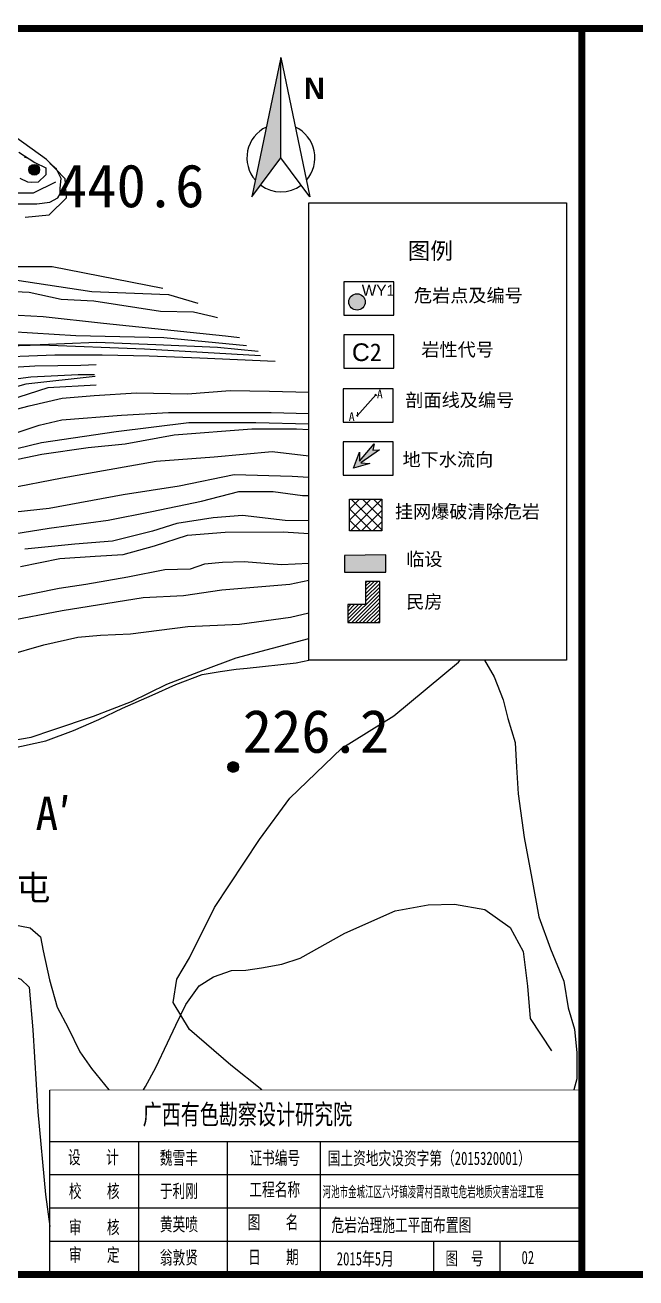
# Model space of a CAD drawing. Header units: millimetres. Extents: x 14677 to 18404, y 11255 to 11716.
# Drawn here: x 15786.3 to 15932.9, y 11255.1 to 11555.8 of the extents above; entities that cross this region are included whole.
import ezdxf

# ---------------------------------------------------------------- set-up
doc = ezdxf.new("R2010")
doc.units = ezdxf.units.MM
for name, color, linetype in [('GiCAD_BoSu', 7, 'Continuous'), ('GICAD_POUMIAN', 7, 'Continuous'), ('GICAD_WXP', 4, 'Continuous'), ('危岩点', 1, 'Continuous')]:
    doc.layers.add(name, color=color, linetype=linetype)
doc.styles.get("Standard").update_dxf_attribs({"font": 'SIMSUN.TTF'})
doc.styles.add('宋', font='SIMSUN.TTF')

msp = doc.modelspace()

# ---------------------------------------------------------------- hatches: boundary and pattern name
h = msp.add_hatch(color=256)
h.paths.add_polyline_path([(15847.685, 11548.083), (15840.732, 11514.583), (15847.685, 11523.981), (15854.639, 11514.583)])
h.paths.add_polyline_path([(15847.685, 11548.083), (15840.732, 11514.583), (15847.685, 11523.981)], flags=17)
h.paths.add_polyline_path([(15847.685, 11523.981), (15847.685, 11548.083), (15854.639, 11514.583)], flags=17)
for color, points in [(256, [(15847.685, 11548.083), (15840.732, 11514.583), (15847.685, 11523.981)]), (0, [(15789.799, 11521.118, 1), (15787.214, 11521.118, 1)]), (0, [(15866.522, 11451.149), (15866.55, 11453.328), (15865.072, 11449.49), (15869.033, 11450.598), (15866.861, 11450.776), (15871.38, 11453.893), (15869.772, 11453.764), (15870.052, 11455.352)]), (256, [(15872.884, 11428.68), (15862.907, 11428.489), (15862.983, 11424.537), (15872.9, 11424.546)]), (0, [(15837.541, 11377.747, 1), (15834.956, 11377.747, 1)])]:
    msp.add_hatch(color=color).paths.add_polyline_path(points)
h = msp.add_hatch()
h.set_pattern_fill('ANSI37', color=256, scale=1.2, style=0)
h.set_pattern_definition([(45, (-7525.761, -5697.3254), (-1.34703842, 1.34703842), []), (135, (-7525.761, -5697.3254), (-1.34703842, -1.34703842), [])])
h.paths.add_polyline_path([(15871.926, 11442.065), (15864.178, 11442.065), (15864.178, 11434.466), (15871.926, 11434.466)])
at = {"layer": '危岩点'}
h = msp.add_hatch(color=1, dxfattribs=at)
edge = h.paths.add_edge_path()
edge.add_arc((15865.959, 11489.384), 1.975, 0, 360)

# ---------------------------------------------------------------- linework, layer by layer
for p, q in [((15847.685, 11548.083), (15840.732, 11514.583)), ((15847.685, 11523.981), (15847.685, 11548.083)), ((15847.685, 11548.083), (15854.639, 11514.583)), ((15840.732, 11514.583), (15847.685, 11523.981)), ((15854.639, 11514.583), (15847.685, 11523.981)), ((15868.009, 11422.045), (15868.27, 11422.306)), ((15868.009, 11421.147), (15869.168, 11422.306)), ((15868.009, 11420.249), (15870.066, 11422.306)), ((15868.009, 11419.351), (15870.964, 11422.306)), ((15868.009, 11418.453), (15871.391, 11421.835)), ((15863.773, 11412.42), (15871.391, 11420.039)), ((15864.671, 11412.42), (15871.391, 11419.141)), ((15868.009, 11417.555), (15871.391, 11420.937)), ((15863.749, 11415.989), (15864.482, 11416.722)), ((15863.749, 11415.091), (15865.38, 11416.722)), ((15863.749, 11414.193), (15866.278, 11416.722)), ((15863.749, 11413.295), (15867.176, 11416.722)), ((15865.569, 11412.42), (15871.391, 11418.243)), ((15866.467, 11412.42), (15871.391, 11417.345)), ((15867.365, 11412.42), (15871.391, 11416.447)), ((15868.263, 11412.42), (15871.391, 11415.549)), ((15869.161, 11412.42), (15871.391, 11414.651)), ((15870.059, 11412.42), (15871.391, 11413.753)), ((15870.957, 11412.42), (15871.391, 11412.855))]:
    msp.add_line(p, q)
at = {"color": 0}
for p, q in [((15792.221, 11287.891), (15919.917, 11287.891)), ((15792.221, 11279.91), (15919.917, 11279.91)), ((15792.221, 11271.929), (15919.917, 11271.929)), ((15792.221, 11271.929), (15834.786, 11271.929)), ((15792.221, 11263.948), (15919.917, 11263.948)), ((15792.221, 11255.967), (15919.917, 11255.967))]:
    msp.add_line(p, q, dxfattribs=at)
for points in [[(15786.298, 11509.744), (15792.056, 11510.32), (15796.28, 11514.347), (15795.896, 11518.95), (15791.481, 11523.553), (15783.994, 11528.924)], [(15784.837, 11525.31), (15788.615, 11522.883), (15791.314, 11521.535), (15791.314, 11519.917), (15789.425, 11518.165), (15787.94, 11518.03), (15786.996, 11518.165), (15785.107, 11518.974)], [(15786.186, 11524.096), (15786.996, 11523.962)], [(15783.892, 11512.907), (15789.155, 11512.907), (15792.258, 11513.311), (15794.147, 11514.39), (15794.687, 11515.334), (15794.687, 11516.682), (15794.957, 11518.974), (15793.877, 11521.265), (15792.258, 11522.613)], [(15793.607, 11518.165), (15788.21, 11515.468), (15783.083, 11515.468)], [(15819.346, 11492.569), (15792.772, 11497.769), (15769.761, 11497.769), (15745.653, 11498.317), (15718.258, 11496.948), (15696.342, 11496.127), (15678.809, 11493.39), (15669.768, 11486.547), (15663.741, 11481.073), (15650.866, 11472.862), (15637.168, 11466.019), (15621.279, 11460.818), (15608.129, 11458.355), (15599.089, 11454.797), (15587.857, 11454.797), (15582.926, 11454.523)], [(15781.19, 11495.059), (15802.351, 11491.888), (15820.69, 11491.183), (15827.744, 11489.069)], [(15778.963, 11492.132), (15787.31, 11491.722), (15794.972, 11490.082), (15802.772, 11489.672), (15818.778, 11487.19), (15826.731, 11487.018), (15831.227, 11485.981), (15832.437, 11485.636)], [(15778.711, 11486.567), (15790.674, 11485.89), (15805.121, 11484.311), (15834.368, 11481.246), (15837.776, 11480.846)], [(15839.453, 11478.813), (15819.636, 11480.793), (15798.498, 11481.233), (15777.581, 11482.553), (15759.525, 11481.893), (15743.892, 11481.013), (15728.039, 11479.033), (15710.204, 11476.173), (15690.387, 11471.773), (15678.277, 11467.813), (15642.904, 11453.98), (15627.88, 11449.811), (15612.02, 11446.197), (15596.717, 11442.861), (15586.144, 11441.193), (15573.067, 11442.861), (15565.277, 11442.861), (15559.434, 11443.695), (15551.643, 11447.309), (15543.296, 11450.922), (15535.784, 11455.092), (15528.828, 11461.486), (15526.324, 11464.266)], [(15842.788, 11476.439), (15814.92, 11478.041), (15790.06, 11479.043), (15758.984, 11478.041), (15745.752, 11476.038), (15727.307, 11473.434), (15708.662, 11470.43), (15684.71, 11464.372), (15669.002, 11460.322), (15657.902, 11455.57), (15640.094, 11449.521), (15629.766, 11447.386), (15611.268, 11444.01), (15594.617, 11440.413), (15583.366, 11438.614), (15572.114, 11439.064), (15562.889, 11440.413), (15555.913, 11441.762), (15540.386, 11449.631), (15533.861, 11454.577), (15526.435, 11460.872)], [(15774.191, 11479.245), (15788.015, 11479.088), (15803.513, 11479.75), (15817.664, 11479.195), (15832.51, 11478.502), (15842.221, 11477.531)], [(15846.318, 11475.124), (15828.224, 11475.882), (15816.076, 11476.388), (15804.815, 11476.641), (15793.426, 11476.641), (15776.619, 11475.998)], [(15525.685, 11454.021), (15535.241, 11448.536), (15545.813, 11441.427), (15558.418, 11435.942), (15570.82, 11432.896), (15584.848, 11433.302), (15599.892, 11435.13), (15611.888, 11438.177), (15622.663, 11439.802), (15636.894, 11442.239), (15652.142, 11447.521), (15664.138, 11451.38), (15689.147, 11459.108), (15699.44, 11462.356), (15708.288, 11464.521), (15714.247, 11465.603), (15720.567, 11466.866), (15729.596, 11467.588), (15738.625, 11468.671), (15764.571, 11472.409), (15775.478, 11473.21), (15788.63, 11474.011), (15799.697, 11474.171), (15803.386, 11474.332)], [(15525.878, 11449.251), (15534.893, 11442.536), (15548.99, 11435.822), (15568.824, 11429.435), (15586.69, 11428.944), (15601.934, 11430.745), (15617.014, 11433.202), (15632.331, 11435.222), (15654.286, 11442.259), (15672.514, 11447.018), (15692.812, 11453.02), (15705.291, 11458.361), (15723.457, 11461.795), (15736.386, 11464.574), (15762.094, 11467.451), (15775.467, 11469.774), (15787.678, 11471.372), (15799.016, 11471.953), (15802.941, 11471.953)], [(15803.086, 11471.517), (15786.515, 11469.629), (15777.502, 11467.16)], [(15803.394, 11469.39), (15791.772, 11468.745), (15780.043, 11464.982), (15767.345, 11461.111), (15757.552, 11458.961), (15744.064, 11456.484), (15730.522, 11452.618), (15714.078, 11447.786), (15697.827, 11443.533), (15685.059, 11438.894), (15666.545, 11432.326), (15652.971, 11428.893), (15632.866, 11425.459), (15620.838, 11423.055), (15606.232, 11422.54), (15581.862, 11423.186), (15567.742, 11424.271), (15556.201, 11426.17), (15546.29, 11430.104), (15532.17, 11436.479), (15526.739, 11439.599)], [(15781.558, 11462.907), (15787.284, 11464.467), (15795.221, 11466.287), (15802.898, 11466.938), (15813.047, 11467.588), (15825.278, 11467.328), (15835.542, 11468.163), (15844.966, 11468.001), (15854.382, 11467.762)], [(15781.999, 11457.267), (15789.686, 11459.827), (15795.16, 11461.107), (15809.442, 11462.219), (15820.692, 11462.88), (15834.59, 11462.88), (15845.344, 11462.88), (15854.382, 11462.584)], [(15525.784, 11424.836), (15538.602, 11417.884), (15556.914, 11412.212), (15579.437, 11407.638), (15595.735, 11407.455), (15611.3, 11408.004), (15624.851, 11409.834), (15638.951, 11412.944), (15656.603, 11417.149), (15669.33, 11420.848), (15687.379, 11426.396), (15701.494, 11431.02), (15715.84, 11435.644), (15731.575, 11440.036), (15752.055, 11445.58), (15772.402, 11451.33), (15790.283, 11455.642), (15808.164, 11458.311), (15825.602, 11460.415), (15841.667, 11460.415), (15854.382, 11460.126)], [(15777.24, 11450.133), (15790.313, 11452.804), (15801.455, 11454.437), (15810.34, 11455.337), (15822.078, 11457.448), (15840.681, 11458.919), (15851.419, 11458.919), (15854.382, 11458.766)], [(15526.293, 11412.677), (15532.907, 11409.457), (15542.745, 11405.391), (15553.091, 11402.171), (15564.454, 11399.968), (15574.8, 11399.29), (15589.726, 11398.104), (15608.552, 11398.612), (15626.869, 11400.476), (15644, 11403.696), (15661.808, 11408.441), (15675.038, 11413.355), (15694.949, 11419.919), (15709.174, 11425.671), (15725.939, 11431.424), (15738.132, 11434.638), (15752.187, 11437.684), (15764.38, 11440.899), (15781.992, 11444.621), (15795.201, 11447.159), (15817.774, 11451.133), (15831.683, 11452.202), (15845.593, 11453.485), (15854.382, 11452.439)], [(15854.382, 11447.243), (15850.409, 11447.477), (15836.448, 11447.859), (15823.252, 11445.184), (15809.864, 11443.082), (15792.078, 11439.833), (15772.762, 11437.732)], [(15783.626, 11433.723), (15792.101, 11435.084), (15806.231, 11436.967), (15816.749, 11439.069), (15828.607, 11441.553), (15837.596, 11443.846), (15845.819, 11443.846), (15852.896, 11442.891), (15854.382, 11442.891)], [(15854.382, 11436.81), (15848.738, 11436.905), (15838.466, 11438.102), (15831.447, 11437.589), (15822.716, 11436.221), (15816.896, 11434.34), (15807.309, 11431.945), (15798.236, 11431.261), (15786.252, 11430.063)], [(15785.182, 11425.87), (15794.626, 11427.796), (15803.107, 11428.373), (15809.853, 11428.759), (15817.37, 11430.877), (15825.272, 11433.38), (15834.331, 11434.151), (15848.224, 11434.168), (15854.382, 11433.769)], [(15854.382, 11426.562), (15847.795, 11426.249), (15838.874, 11427.024), (15833.638, 11426.83), (15829.371, 11426.443), (15825.88, 11425.28), (15819.868, 11425.086), (15810.947, 11423.342), (15800.862, 11421.598), (15794.462, 11420.629), (15782.243, 11418.11)], [(15781.833, 11412.781), (15795.235, 11415.304), (15814.66, 11418.409), (15824.315, 11418.927), (15833.479, 11420.29), (15849.869, 11421.669), (15854.382, 11422.563)], [(15781.925, 11404.516), (15790.829, 11407.039), (15798.936, 11408.897), (15804.384, 11409.429), (15811.561, 11409.694), (15825.363, 11411.467), (15837.754, 11412.058), (15849.994, 11413.734), (15854.382, 11414.78)], [(15781.729, 11383.878), (15787.805, 11384.933), (15792.956, 11386.649), (15802.729, 11389.948), (15811.842, 11393.51), (15820.295, 11397.601), (15829.011, 11401.032), (15836.936, 11403.935), (15854.382, 11408.593)], [(15776.996, 11380.95), (15791.297, 11384.039), (15797.907, 11386.517), (15803.965, 11389.137), (15809.661, 11391.847), (15816.804, 11395.009), (15822.5, 11397.538), (15828.829, 11399.977), (15833.079, 11400.7), (15836.967, 11401.242), (15839.589, 11401.513), (15851.385, 11402.786), (15854.382, 11403.384)], [(15843.151, 11300.233), (15835.635, 11306.179), (15825.735, 11314.78), (15821.861, 11321.231), (15822.721, 11326.821), (15825.735, 11331.982), (15831.761, 11344.024), (15842.522, 11360.366), (15849.839, 11370.257), (15862.322, 11382.299), (15874.804, 11390.04), (15890.3, 11402.942), (15890.714, 11403.384)], [(15896.557, 11403.384), (15898.863, 11399.415), (15900.98, 11393.838), (15902.134, 11389.415), (15903.866, 11383.647), (15904.251, 11377.685), (15904.635, 11371.339), (15906.04, 11360.862), (15907.909, 11351.012), (15909.579, 11341.778), (15912.36, 11334.079), (15915.57, 11326.381), (15916.64, 11319.965), (15918.119, 11314.815), (15918.686, 11309.15), (15918.686, 11302.917), (15917.995, 11300.233)], [(15814.689, 11300.233), (15815.236, 11301.07), (15817.695, 11305.655), (15820.481, 11311.55), (15822.448, 11315.807), (15824.906, 11320.72), (15828.102, 11325.223), (15831.544, 11327.352), (15835.805, 11328.907), (15839.31, 11328.971), (15842.993, 11329.584), (15847.905, 11330.402), (15852.305, 11331.833), (15863.017, 11337.909), (15875.087, 11343.196), (15883.024, 11344.682), (15889.307, 11344.848), (15896.582, 11343.526), (15902.7, 11339.231), (15905.842, 11333.449), (15906.834, 11325.189), (15907.495, 11317.425), (15912.621, 11309.66)], [(15783.352, 11339.952), (15787.505, 11339.122), (15789.997, 11336.964), (15790.662, 11333.645), (15792.157, 11326.674), (15793.982, 11320.147), (15796.638, 11315.135), (15799.441, 11309.386), (15802.245, 11305.406), (15806.415, 11300.233)], [(15745.642, 11336.755), (15751.691, 11335.411), (15760.765, 11334.068), (15774.88, 11330.711), (15785.298, 11326.849), (15787.272, 11324.896), (15788.178, 11314.634), (15789.386, 11295.016), (15791.171, 11275.143), (15792.221, 11267.453)]]:
    msp.add_lwpolyline(points, dxfattribs=at)
for points in [[(15854.382, 11513.203), (15916.253, 11513.203), (15916.253, 11403.384), (15854.382, 11403.384)], [(15864.178, 11442.065), (15871.926, 11442.065), (15871.926, 11434.466), (15864.178, 11434.466)]]:
    msp.add_lwpolyline(points, close=True)
for points in [[(15862.807, 11486.169), (15874.807, 11486.169), (15874.807, 11494.169), (15862.807, 11494.169)], [(15862.807, 11473.469), (15874.807, 11473.469), (15874.807, 11481.469), (15862.807, 11481.469)], [(15862.634, 11460.539), (15874.634, 11460.539), (15874.634, 11468.539), (15862.634, 11468.539)], [(15862.634, 11447.839), (15874.634, 11447.839), (15874.634, 11455.839), (15862.634, 11455.839)], [(15865.072, 11449.49), (15866.55, 11453.328), (15866.522, 11451.149), (15870.052, 11455.352), (15869.772, 11453.764), (15871.38, 11453.893), (15866.861, 11450.776), (15869.033, 11450.598)]]:
    msp.add_lwpolyline(points, close=True, dxfattribs=at)
for points in [[(15862.907, 11428.489), (15862.983, 11424.537), (15872.9, 11424.546), (15872.884, 11428.68), (15862.907, 11428.489)], [(15863.749, 11416.722), (15863.749, 11412.42), (15871.391, 11412.42), (15871.391, 11422.306), (15868.009, 11422.306), (15868.009, 11416.722), (15863.749, 11416.722)]]:
    msp.add_lwpolyline(points)
at = {"color": 0, "linetype": 'Continuous', "const_width": 0.297, "flags": 128}
msp.add_lwpolyline([(15792.221, 11300.233), (15792.221, 11255.967)], dxfattribs=at)
at = {"color": 0, "const_width": 0.213}
msp.add_lwpolyline([(15919.917, 11300.233), (15792.221, 11300.233)], dxfattribs=at)
at = {"color": 0}
for centre in [(15788.507, 11521.118), (15836.248, 11377.747)]:
    msp.add_circle(centre, 1.293, dxfattribs=at)
for start, end in [(115.20223, 221.34563), (318.65437, 64.79777), (233.50335, 306.49665)]:
    msp.add_arc((15847.685, 11523.981), 8.153, start, end)
at = {"layer": 'GiCAD_BoSu', "color": 0, "const_width": 1.703}
msp.add_lwpolyline([(15505.968, 11554.99), (15919.917, 11554.99), (15919.917, 11255.967), (15505.968, 11255.967), (15505.968, 11554.99), (15919.917, 11554.99)], dxfattribs=at)
at = {"layer": 'GiCAD_BoSu', "color": 7, "const_width": 1.703}
msp.add_lwpolyline([(15919.917, 11554.99), (16333.866, 11554.99), (16333.866, 11255.967), (15919.917, 11255.967), (15919.917, 11554.99), (16333.866, 11554.99)], dxfattribs=at)
at = {"layer": 'GICAD_POUMIAN', "color": 0}
for p, q in [((15813.503, 11287.891), (15813.503, 11271.929)), ((15834.786, 11287.891), (15834.786, 11271.929)), ((15857.098, 11287.891), (15857.098, 11263.948)), ((15813.503, 11271.929), (15813.503, 11255.967)), ((15834.786, 11271.929), (15834.786, 11263.948)), ((15834.786, 11263.948), (15834.786, 11255.967)), ((15857.098, 11263.948), (15857.098, 11255.967)), ((15884.268, 11263.948), (15884.268, 11255.967)), ((15900.231, 11263.948), (15900.231, 11255.967))]:
    msp.add_line(p, q, dxfattribs=at)
at = {"layer": '危岩点', "lineweight": 30}
for p, q in [((15865.992, 11462.035), (15870.481, 11467.051)), ((15870.321, 11467.217), (15870.641, 11466.885)), ((15865.832, 11462.201), (15866.153, 11461.869))]:
    msp.add_line(p, q, dxfattribs=at)
at = {"layer": '危岩点', "color": 1}
msp.add_circle((15865.959, 11489.384), 1.975, dxfattribs=at)

# ---------------------------------------------------------------- texts
at = {"color": 0, "linetype": 'Continuous', "style": '宋'}
for s, height, p in [('440.6', 10.3352, (15794.191, 11512.106)), ('226.2', 10.3352, (15838.525, 11381.166)), ('A′', 7.9747, (15788.81, 11362.644)), ('百敢屯', 5.981, (15767.887, 11345.767))]:
    msp.add_text(s, height=height, dxfattribs=at).set_placement(p)
at = {"insert": (15853.226, 11543.249), "char_height": 5.16725, "width": 25.29434, "attachment_point": 1}
msp.add_mtext('{\\fFZMeiHei-M07S|b1|i0|c134|p65;N}', dxfattribs=at)
at = {"color": 0, "linetype": 'Continuous', "insert": (15878.102, 11503.635), "char_height": 3.98734, "attachment_point": 1, "style": '宋'}
msp.add_mtext('{\\fFangSong_GB2312|b0|i0|c134|p49;图例}', dxfattribs=at)
at = {"color": 0, "linetype": 'Continuous', "char_height": 3.18987, "width": 45.35952, "attachment_point": 1, "style": '宋'}
for s, insert in [('{\\fFangSong_GB2312|b0|i0|c134|p49;危岩点及编号}', (15879.619, 11492.54)), ('{\\fFangSong_GB2312|b0|i0|c134|p49;岩性代号}', (15881.384, 11479.556)), ('{\\fFangSong_GB2312|b0|i0|c134|p49;剖面线及编号}', (15877.55, 11467.415)), ('{\\fFangSong_GB2312|b0|i0|c134|p49;地下水流向}', (15876.871, 11453.166)), ('{\\fFangSong_GB2312|b0|i0|c134|p49;挂网爆破清除危岩}', (15875.039, 11440.669)), ('{\\fFangSong_GB2312|b0|i0|c134|p49;临设}', (15877.761, 11429.241)), ('{\\fFangSong_GB2312|b0|i0|c134|p49;民房}', (15877.761, 11419.029))]:
    msp.add_mtext(s, dxfattribs=dict(at, insert=insert))
at = {"color": 0, "insert": (15864.728, 11479.436), "char_height": 4.24128, "attachment_point": 1}
msp.add_mtext('{\\fArial|b0|i0|c0|p32;C\\fFangSong_GB2312|b0|i0|c134|p49;2}', dxfattribs=at)
at = {"layer": 'GICAD_WXP', "color": 0, "style": '宋'}
for s, height, width, p in [('广西有色勘察设计研究院', 4.78862, 0.7, (15814.512, 11291.982)), ('设    计', 3.1924, 0.7, (15796.607, 11282.48)), ('证书编号', 3.1924, 0.7, (15840.107, 11282.327)), ('国土资地灾设资字第（2015320001）', 3.19241, 0.7, (15858.914, 11282.239)), ('校    核', 3.1924, 0.7, (15796.814, 11274.361)), ('工程名称', 3.1924, 0.7, (15840.107, 11274.742)), ('河池市金城江区六圩镇凌霄村百敢屯危岩地质灾害治理工程', 2.60143, 0.56, (15857.691, 11274.512)), ('审    核', 3.1924, 0.7, (15796.814, 11265.708)), ('图    名', 3.1924, 0.7, (15839.708, 11266.903)), ('危岩治理施工平面布置图', 3.19241, 0.7, (15859.833, 11266.214)), ('审    定', 3.1924, 0.7, (15796.814, 11259.064)), ('日    期', 3.1924, 0.7, (15839.789, 11258.506)), ('2015年5月', 3.1924, 0.7, (15861.082, 11258.124)), ('图  号', 3.1924, 0.7, (15887.167, 11258.216)), ('02', 3.1924, 0.7, (15905.421, 11258.433))]:
    msp.add_text(s, height=height, dxfattribs=dict(at, width=width)).set_placement(p)
at = {"layer": 'GICAD_WXP', "color": 7, "style": '宋', "width": 0.7}
for s, p in [('魏雪丰', (15818.636, 11282.355)), ('于利刚', (15818.636, 11274.374)), ('黄英喷', (15818.636, 11266.393)), ('翁敦贤', (15818.636, 11258.412))]:
    msp.add_text(s, height=3.1924, dxfattribs=at).set_placement(p)
at = {"layer": '危岩点', "color": 7, "attachment_point": 1}
for s, insert, char_height, width in [('{\\fArial|b0|i0|c0|p32;WY\\fFZXingKai-S04|b0|i0|c134|p65;1}', (15867.097, 11493.492), 2.6348, 24.99693), ('{\\fFangSong_GB2312|b0|i0|c134|p49;A}', (15870.715, 11468.3), 2.08, 4.91543), ("{\\fFangSong_GB2312|b0|i0|c134|p49;A'}", (15863.96, 11462.876), 2.08, 4.91543)]:
    msp.add_mtext(s, dxfattribs=dict(at, insert=insert, char_height=char_height, width=width))

doc.saveas('drawing.dxf')
